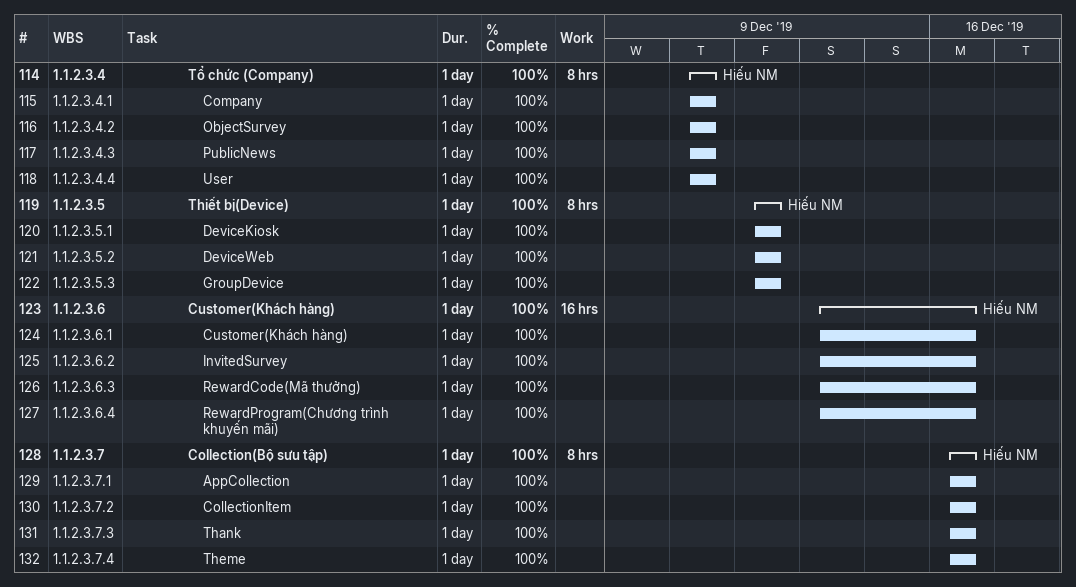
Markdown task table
| ID | WBS | Task | Duration | Start | Finish | Resources | % complete | Work (h) |
|---|---|---|---|---|---|---|---|---|
| 114 | 1.1.2.3.4 | **Tổ chức (Company)** | 1d | 2019-12-12 | 2019-12-12 | Hiếu NM | 100 | 8 |
| 115 | 1.1.2.3.4.1 | Company | 1d | 2019-12-12 | 2019-12-12 |  | 100 |  |
| 116 | 1.1.2.3.4.2 | ObjectSurvey | 1d | 2019-12-12 | 2019-12-12 |  | 100 |  |
| 117 | 1.1.2.3.4.3 | PublicNews | 1d | 2019-12-12 | 2019-12-12 |  | 100 |  |
| 118 | 1.1.2.3.4.4 | User | 1d | 2019-12-12 | 2019-12-12 |  | 100 |  |
| 119 | 1.1.2.3.5 | **Thiết bị(Device)** | 1d | 2019-12-13 | 2019-12-13 | Hiếu NM | 100 | 8 |
| 120 | 1.1.2.3.5.1 | DeviceKiosk | 1d | 2019-12-13 | 2019-12-13 |  | 100 |  |
| 121 | 1.1.2.3.5.2 | DeviceWeb | 1d | 2019-12-13 | 2019-12-13 |  | 100 |  |
| 122 | 1.1.2.3.5.3 | GroupDevice | 1d | 2019-12-13 | 2019-12-13 |  | 100 |  |
| 123 | 1.1.2.3.6 | **Customer(Khách hàng)** | 1d | 2019-12-14 | 2019-12-16 | Hiếu NM | 100 | 16 |
| 124 | 1.1.2.3.6.1 | Customer(Khách hàng) | 1d | 2019-12-14 | 2019-12-16 |  | 100 |  |
| 125 | 1.1.2.3.6.2 | InvitedSurvey | 1d | 2019-12-14 | 2019-12-16 |  | 100 |  |
| 126 | 1.1.2.3.6.3 | RewardCode(Mã thưởng) | 1d | 2019-12-14 | 2019-12-16 |  | 100 |  |
| 127 | 1.1.2.3.6.4 | RewardProgram(Chương trình khuyến mãi) | 1d | 2019-12-14 | 2019-12-16 |  | 100 |  |
| 128 | 1.1.2.3.7 | **Collection(Bộ sưu tập)** | 1d | 2019-12-16 | 2019-12-16 | Hiếu NM | 100 | 8 |
| 129 | 1.1.2.3.7.1 | AppCollection | 1d | 2019-12-16 | 2019-12-16 |  | 100 |  |
| 130 | 1.1.2.3.7.2 | CollectionItem | 1d | 2019-12-16 | 2019-12-16 |  | 100 |  |
| 131 | 1.1.2.3.7.3 | Thank | 1d | 2019-12-16 | 2019-12-16 |  | 100 |  |
| 132 | 1.1.2.3.7.4 | Theme | 1d | 2019-12-16 | 2019-12-16 |  | 100 |  |
